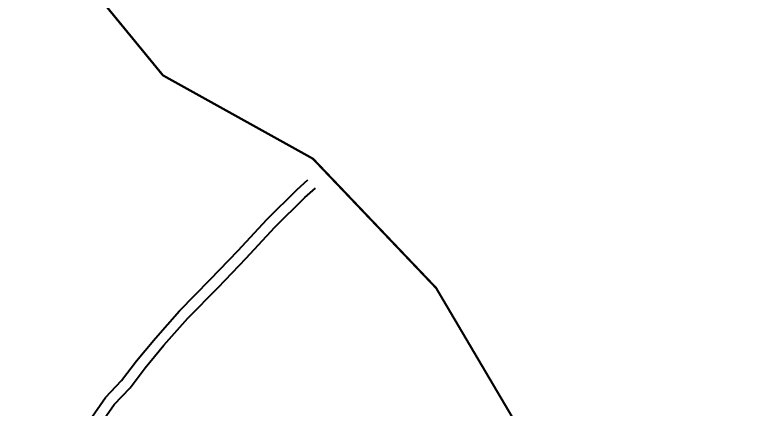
# Model space of a CAD drawing. Header units: metres. Extents: x 561401 to 594056, y 8460144 to 8508504.
# Drawn here: x 570777.6 to 570844.3, y 8472536.6 to 8472572 of the extents above; entities that cross this region are included whole.
import ezdxf

# ---------------------------------------------------------------- set-up
doc = ezdxf.new("R2010")
doc.units = ezdxf.units.M
doc.layers.add('1.1. VIA EXISTENTE', color=252, linetype='Continuous')
doc.layers.add('1.2. AFECTADOS BASE GRAFICA ESTATAL NO INSCRITO', color=30, linetype='Continuous')

msp = doc.modelspace()

# ---------------------------------------------------------------- linework, layer by layer
at = {"layer": '1.1. VIA EXISTENTE', "color": 253, "linetype": 'Continuous', "lineweight": 40, "ltscale": 0.2, "true_color": 0x84a4a6}
for points in [[(570784.349, 8472535.582), (570785.792, 8472537.638), (570787.233, 8472539.159), (570788.559, 8472540.918), (570790.257, 8472542.973), (570792.431, 8472545.423), (570795.176, 8472548.208), (570797.683, 8472550.835), (570800.271, 8472553.601), (570802.994, 8472556.286), (570803.941, 8472557.155)], [(570777.649, 8472522.86), (570779.775, 8472525.775), (570781.026, 8472528.217), (570782.582, 8472530.999), (570785.179, 8472535.024), (570786.569, 8472537.004), (570787.997, 8472538.512), (570789.344, 8472540.298), (570791.017, 8472542.322), (570793.162, 8472544.74), (570795.894, 8472547.512), (570798.41, 8472550.149), (570800.987, 8472552.903), (570803.683, 8472555.562), (570804.617, 8472556.418)]]:
    msp.add_lwpolyline(points, dxfattribs=at)
at = {"layer": '1.2. AFECTADOS BASE GRAFICA ESTATAL NO INSCRITO', "color": 64, "linetype": 'Continuous', "lineweight": -3, "const_width": 0.2}
msp.add_lwpolyline([(571022.183, 8472477.697), (571007.395, 8472484.689), (570995.769, 8472484.455), (570983.944, 8472481.031), (570972.836, 8472479.345), (570968.428, 8472474.005), (570954.584, 8472471.708), (570933.488, 8472470.022), (570926.411, 8472474.471), (570908.739, 8472479.249), (570891.485, 8472473.664), (570883.872, 8472470.711), (570872.911, 8472480.096), (570851.12, 8472488.635), (570837.195, 8472495.489), (570836.706, 8472508.298), (570834.263, 8472519.913), (570825.412, 8472530.587), (570815.452, 8472547.462), (570804.404, 8472559.051), (570790.941, 8472566.529), (570780.947, 8472578.699)], dxfattribs=at)

doc.saveas('drawing.dxf')
